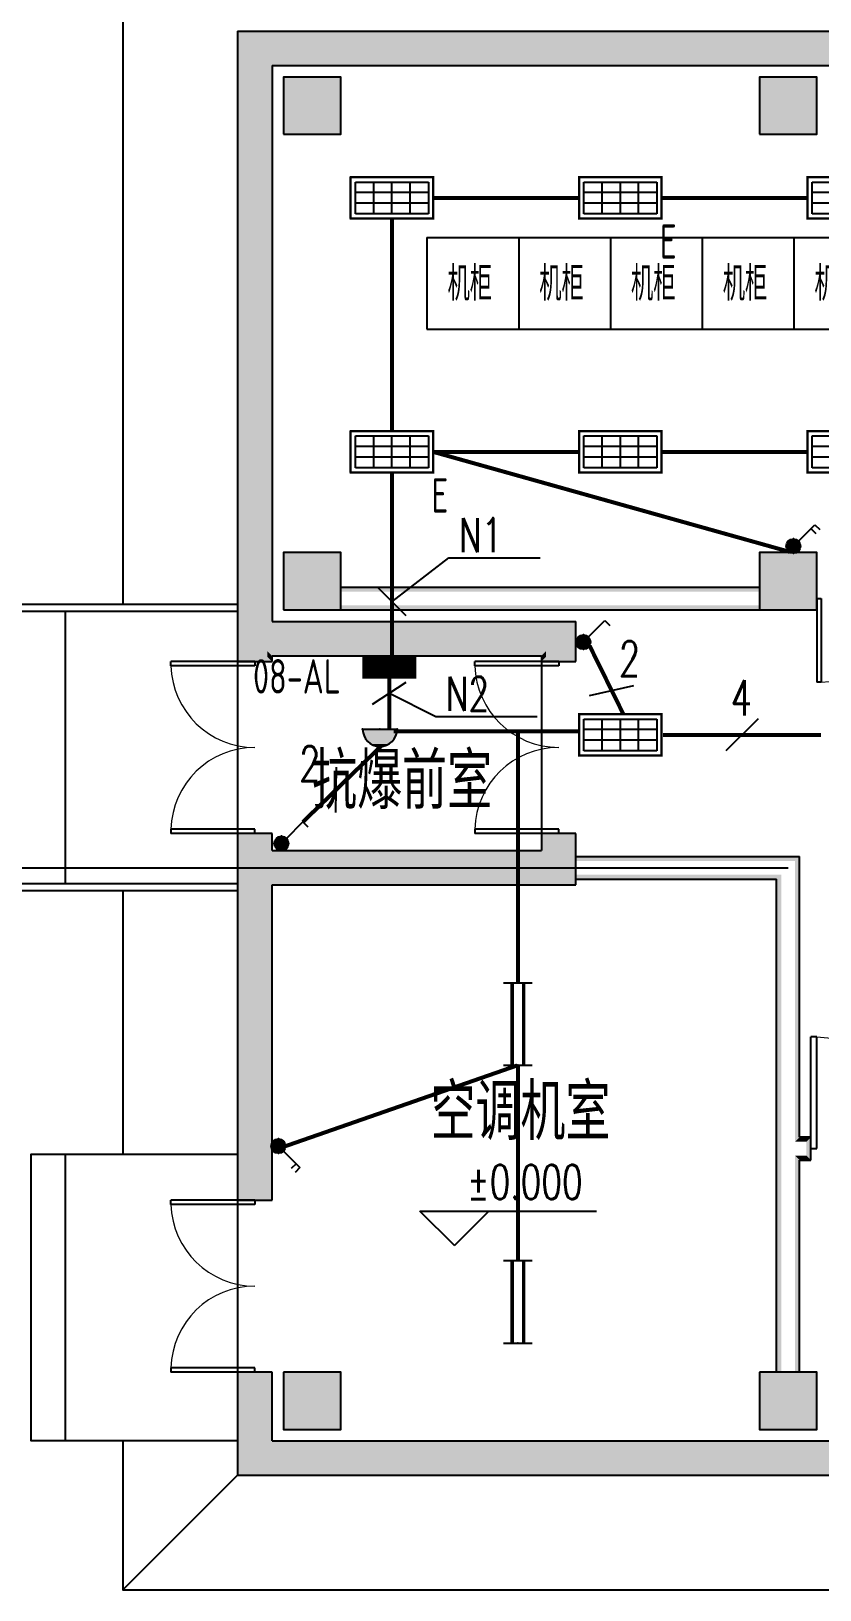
# Model space of a CAD drawing. Extents: x 5279878 to 5976284, y -275259 to -27697.
# Drawn here: x 5485201 to 5492078, y -219092 to -205492 of the extents above; entities that cross this region are included whole.
import ezdxf
from ezdxf.enums import TextEntityAlignment as Align

# ---------------------------------------------------------------- set-up
doc = ezdxf.new("R2010")
doc.units = 0
doc.header["$LTSCALE"] = 1000
doc.header["$MEASUREMENT"] = 0
doc.linetypes.add('DOTE', pattern=[2.42, 2, -0.2, 0.02, -0.2])
doc.layers.get('0').update_dxf_attribs({"linetype": 'CONTINUOUS'})
for name, color, linetype in [('DIM-照明', 3, 'CONTINUOUS'), ('EQUIP-照明', 3, 'CONTINUOUS'), ('EQUIP-箱柜', 3, 'CONTINUOUS'), ('PUB_HATCH', 8, 'CONTINUOUS'), ('PUB_TEXT', 7, 'CONTINUOUS'), ('TEL_TAB', 7, 'CONTINUOUS'), ('TEL_TEXT', 7, 'CONTINUOUS'), ('TEXT', 7, 'CONTINUOUS'), ('WALL', 2, 'CONTINUOUS'), ('WIRE-照明', 1, 'CONTINUOUS'), ('建筑底图', 251, 'CONTINUOUS')]:
    doc.layers.add(name, color=color, linetype=linetype)
doc.layers.add('INSTRUMENT', color=2, linetype='CONTINUOUS', lineweight=0)
doc.styles.add('_HZTXT', font='txt.shx', dxfattribs={"width": 0.8, "bigfont": 'HZTXT.shx'})
doc.styles.add('_TCH_DIM', font='SIMPLEX', dxfattribs={"bigfont": 'GBCBIG'})
doc.styles.add('_TEL_DIM', font='sceie.shx', dxfattribs={"width": 0.8, "height": 3.5, "bigfont": 'sceic.shx'})
doc.styles.add('scei', font='sceie.shx', dxfattribs={"width": 0.85, "bigfont": 'sceic.shx'})
doc.styles.get("Standard").update_dxf_attribs({"font": 'GBENOR', "bigfont": 'GBCBIG'})

# ---------------------------------------------------------------- blocks, each defined once
blk = doc.blocks.new('$equip$00002827')
for p, q in [((-1.2, 0.6), (1.2, 0.6)), ((-1.2, -0.6), (-1.2, 0.6)), ((-1.062, -0.462), (-1.062, 0.462)), ((-1.062, 0.462), (1.061, 0.462)), ((-0.531, -0.462), (-0.531, 0.462)), ((0, -0.462), (0, 0.462)), ((0.531, -0.462), (0.531, 0.462)), ((1.061, 0.462), (1.061, -0.462)), ((1.2, 0.6), (1.2, -0.6)), ((1.061, 0.154), (-1.062, 0.154)), ((1.061, -0.154), (-1.062, -0.154)), ((1.2, -0.6), (-1.2, -0.6)), ((1.061, -0.462), (-1.062, -0.462))]:
    blk.add_line(p, q)
at = {"const_width": 0.0667}
blk.add_lwpolyline([(-1.2, 0.6), (-1.2, -0.6), (1.2, -0.6), (1.2, 0.6), (-1.2, 0.6), (-1.2, -0.6)], dxfattribs=at)
for p in [(0, 0.6), (-1.2, 0), (1.2, 0), (0, -0.6)]:
    blk.add_point(p)
at = {"color": 7, "style": '_TEL_DIM', "flags": 1}
for tag in ['A', 'REMARK']:
    blk.add_attdef(tag, text='', height=0.00002, dxfattribs=at).set_placement((0, 0), align=Align.MIDDLE_CENTER)
blk = doc.blocks.new('$equip$00001160')
for p, q in [((-1.2, 0.417), (-1.2, -0.417)), ((-1.2, 0.167), (1.2, 0.167)), ((1.2, 0.417), (1.2, -0.417)), ((-1.2, -0.167), (1.2, -0.167))]:
    blk.add_line(p, q)
at = {"const_width": 0.1}
for points in [[(-1.2, 0.167), (1.2, 0.167)], [(-1.2, -0.167), (1.2, -0.167)]]:
    blk.add_lwpolyline(points, dxfattribs=at)
at = {"layer": 'EQUIP-照明'}
for p in [(-1.2, 0), (0, 0.167), (1.2, 0), (0, -0.167)]:
    blk.add_point(p, dxfattribs=at)
at = {"layer": 'EQUIP-照明', "flags": 9}
blk.add_attdef('A', (0, 0), '', height=0.00002, dxfattribs=at)
blk = doc.blocks.new('$equip$00001963')
for p, q in [((0.147, 0.356), (0.625, 0.833)), ((0.512, 0.72), (0.653, 0.579)), ((0.625, 0.833), (0.766, 0.692))]:
    blk.add_line(p, q)
blk.add_circle((0, 0.208), 0.208)
for p in [(-0.208, 0.208), (0, 0.417), (0, 0), (0.208, 0.208)]:
    blk.add_point(p)
for points in [[(-0.18, 0.313), (0.18, 0.313), (-0.208, 0.208), (0.208, 0.208)], [(-0.18, 0.104), (0.18, 0.104), (-0.208, 0.208), (0.208, 0.208)], [(-0.104, 0.389), (0.104, 0.389), (-0.18, 0.313), (0.18, 0.313)], [(-0.104, 0.028), (0.104, 0.028), (-0.18, 0.104), (0.18, 0.104)], [(0, 0.417), (0, 0.417), (-0.104, 0.389), (0.104, 0.389)], [(0, 0), (0, 0), (-0.104, 0.028), (0.104, 0.028)]]:
    blk.add_solid(points)
at = {"layer": 'TEL_TEXT', "style": '_TEL_DIM', "flags": 1}
blk.add_attdef('A', text='', height=0.00002, dxfattribs=at).set_placement((0, 0), align=Align.MIDDLE_CENTER)
blk = doc.blocks.new('$equip$00001168')
blk.add_line((-0.5, 0), (0.5, 0))
blk.add_arc((0, 0), 0.5, 180, 0)
for p in [(-0.5, 0), (0, 0), (0.5, 0), (0, -0.5)]:
    blk.add_point(p)
for points in [[(0.433, -0.25), (-0.433, -0.25), (0.5, 0), (-0.5, 0)], [(0.25, -0.433), (-0.25, -0.433), (0.433, -0.25), (-0.433, -0.25)], [(0, -0.5), (0, -0.5), (0.25, -0.433), (-0.25, -0.433)]]:
    blk.add_solid(points)
at = {"flags": 9}
blk.add_attdef('A', (0, 0), '', height=0.00002, dxfattribs=at)
blk = doc.blocks.new('$equip$00001962')
for p, q in [((0.147, 0.356), (0.625, 0.833)), ((0.625, 0.833), (0.766, 0.692))]:
    blk.add_line(p, q)
blk.add_circle((0, 0.208), 0.208)
for p in [(-0.208, 0.208), (0, 0.417), (0, 0), (0.208, 0.208)]:
    blk.add_point(p)
for points in [[(-0.18, 0.313), (0.18, 0.313), (-0.208, 0.208), (0.208, 0.208)], [(-0.18, 0.104), (0.18, 0.104), (-0.208, 0.208), (0.208, 0.208)], [(-0.104, 0.389), (0.104, 0.389), (-0.18, 0.313), (0.18, 0.313)], [(-0.104, 0.028), (0.104, 0.028), (-0.18, 0.104), (0.18, 0.104)], [(0, 0.417), (0, 0.417), (-0.104, 0.389), (0.104, 0.389)], [(0, 0), (0, 0), (-0.104, 0.028), (0.104, 0.028)]]:
    blk.add_solid(points)
at = {"layer": 'TEL_TEXT', "style": '_TEL_DIM', "flags": 1}
blk.add_attdef('A', text='', height=0.00002, dxfattribs=at).set_placement((0, 0), align=Align.MIDDLE_CENTER)
blk = doc.blocks.new('*X15')
at = {"color": 0}
for p, q in [((-250, 33), (-83, 200)), ((-250, 68), (-118, 200)), ((-250, 104), (-154, 200)), ((-250, 139), (-189, 200)), ((-250, 174), (-224, 200)), ((-247, 0), (-47, 200)), ((-212, 0), (-12, 200)), ((-177, 0), (23, 200)), ((-141, 0), (59, 200)), ((-106, 0), (94, 200)), ((-71, 0), (129, 200)), ((-35, 0), (165, 200)), ((0, 0), (200, 200)), ((35, 0), (235, 200)), ((71, 0), (250, 179)), ((106, 0), (250, 144)), ((141, 0), (250, 109)), ((177, 0), (250, 73)), ((212, 0), (250, 38)), ((247, 0), (250, 3))]:
    blk.add_line(p, q, dxfattribs=at)
blk = doc.blocks.new('$equip$00002943')
for p, q in [((-0.75, 0.6), (-0.75, 0)), ((0.75, 0.6), (-0.75, 0.6)), ((0.75, 0), (0.75, 0.6)), ((-0.75, 0), (0.75, 0))]:
    blk.add_line(p, q)
for points, const_width in [([(-0.75, 0.3), (0.75, 0.3)], 0.6), ([(-0.75, 0.6), (-0.75, 0), (0.75, 0), (0.75, 0.6), (-0.75, 0.6), (-0.75, 0)], 0.0667)]:
    blk.add_lwpolyline(points, dxfattribs=dict(const_width=const_width))
for p in [(0, 0.6), (-0.75, 0.3), (0, 0), (0.75, 0.3)]:
    blk.add_point(p)
at = {"xscale": 0.00300000000061118, "yscale": 0.00300000000061118, "zscale": 0.00300000000061118}
blk.add_blockref('*X15', (0, 0), dxfattribs=at)
at = {"color": 7, "style": '_TEL_DIM', "flags": 1}
for tag in ['A', 'REMARK']:
    blk.add_attdef(tag, text='', height=0.00002, dxfattribs=at).set_placement((0, 0), align=Align.MIDDLE_CENTER)
blk = doc.blocks.new('$TELECSYS$00000095')
blk.add_line((0.4, 0.4), (-0.4, -0.4))
at = {"width": 0.8}
blk.add_attdef('N', text='', height=1, dxfattribs=at).set_placement((-0.017, 1.056), align=Align.MIDDLE)
blk = doc.blocks.new('$TelecSys$00000152')
blk.add_blockref('$TELECSYS$00000095', (0, 0))
at = {"style": '_TEL_DIM', "width": 0.7}
blk.add_attdef('N', text='', height=0.875, dxfattribs=at).set_placement((-0.015, 0.924), align=Align.MIDDLE)
blk = doc.blocks.new('$DorLib2D$00000002')
for p, q in [((-0.5, 0), (-0.5, 0.4875)), ((-0.475, 0.4875), (-0.5, 0.4875)), ((-0.475, 0), (-0.475, 0.4875)), ((0.475, 0), (0.475, 0.4875)), ((0.475, 0.4875), (0.5, 0.4875)), ((0.5, 0), (0.5, 0.4875)), ((-0.5, 0), (-0.475, 0)), ((0.5, 0), (0.475, 0))]:
    blk.add_line(p, q)
at = {"lineweight": 13}
for centre, start, end in [((-0.4875, 0), 0, 88.53072), ((0.4875, 0), 91.46928, 180)]:
    blk.add_arc(centre, 0.4875, start, end, dxfattribs=at)
blk = doc.blocks.new('$DorLib2D$00000001')
for p, q in [((0.45, 0.975), (0.5, 0.975)), ((0.45, 0), (0.45, 0.975)), ((0.5, 0), (0.5, 0.975)), ((0.5, 0), (0.45, 0))]:
    blk.add_line(p, q)
at = {"lineweight": 13}
blk.add_arc((0.475, 0), 0.975, 91.4693, 180, dxfattribs=at)
blk = doc.blocks.new('_FZH')
blk.add_lwpolyline([(-0.5, -0.5), (0.5, -0.5), (0.5, 0.5), (-0.5, 0.5)], close=True)
at = {"layer": 'PUB_HATCH'}
blk.add_solid([(-0.5, -0.5), (0.5, -0.5), (-0.5, 0.5), (0.5, 0.5)], dxfattribs=at)
blk = doc.blocks.new('机柜')
at = {"color": 251}
for p, q in [((5488652, -207292), (5488652, -208092)), ((5488652, -207292), (5488652, -208092)), ((5488652, -207292), (5497452, -207292)), ((5489452, -207292), (5489452, -208092)), ((5489452, -207292), (5489452, -208092)), ((5490252, -207292), (5490252, -208092)), ((5490252, -207292), (5490252, -208092)), ((5491052, -207292), (5491052, -208092)), ((5491052, -207292), (5491052, -208092)), ((5491852, -207292), (5491852, -208092)), ((5491852, -207292), (5491852, -208092)), ((5492652, -207292), (5492652, -208092)), ((5492652, -207292), (5492652, -208092)), ((5493452, -207292), (5493452, -208092)), ((5493452, -207292), (5493452, -208092)), ((5494252, -207292), (5494252, -208092)), ((5494252, -207292), (5494252, -208092)), ((5495052, -207292), (5495052, -208092)), ((5495052, -207292), (5495052, -208092)), ((5495852, -207292), (5495852, -208092)), ((5495852, -207292), (5495852, -208092)), ((5496652, -207292), (5496652, -208092)), ((5496652, -207292), (5496652, -208092)), ((5497452, -207292), (5497452, -208092)), ((5497452, -207292), (5497452, -208092)), ((5488652, -208092), (5497452, -208092)), ((5493952, -212245), (5493252, -212245)), ((5493952, -212245), (5493252, -212245)), ((5493252, -212245), (5493252, -212945)), ((5494652, -212245), (5493952, -212245)), ((5493952, -212945), (5493952, -212245)), ((5494652, -212245), (5493952, -212245)), ((5493952, -212245), (5493952, -212945)), ((5495352, -212245), (5494652, -212245)), ((5494652, -212945), (5494652, -212245)), ((5495352, -212245), (5494652, -212245)), ((5494652, -212245), (5494652, -212945)), ((5496052, -212245), (5495352, -212245)), ((5495352, -212945), (5495352, -212245)), ((5496052, -212245), (5495352, -212245)), ((5495352, -212245), (5495352, -212945)), ((5496752, -212245), (5496052, -212245)), ((5496052, -212945), (5496052, -212245)), ((5496752, -212245), (5496052, -212245)), ((5496052, -212245), (5496052, -212945)), ((5497452, -212245), (5496752, -212245)), ((5497452, -212245), (5496752, -212245)), ((5496752, -212245), (5496752, -212945)), ((5496752, -212245), (5496752, -212945)), ((5497452, -212945), (5497452, -212245)), ((5493952, -212945), (5493252, -212945)), ((5493952, -212945), (5493252, -212945)), ((5494652, -212945), (5493952, -212945)), ((5494652, -212945), (5493952, -212945)), ((5495352, -212945), (5494652, -212945)), ((5495352, -212945), (5494652, -212945)), ((5496052, -212945), (5495352, -212945)), ((5496052, -212945), (5495352, -212945)), ((5496752, -212945), (5496052, -212945)), ((5496752, -212945), (5496052, -212945)), ((5497452, -212945), (5496752, -212945)), ((5497452, -212945), (5496752, -212945))]:
    blk.add_line(p, q, dxfattribs=at)
at = {"color": 251, "linetype": 'DOTE', "ltscale": 0.1}
for p, q in [((5493252, -212945), (5493252, -212245)), ((5493252, -212245), (5493252, -212945))]:
    blk.add_line(p, q, dxfattribs=at)
at = {"layer": 'INSTRUMENT', "color": 251}
for p, q in [((5493507, -212629), (5493532, -212469)), ((5493532, -212469), (5493602, -212469)), ((5493672, -212469), (5493602, -212469)), ((5493696, -212629), (5493672, -212469)), ((5494207, -212629), (5494232, -212469)), ((5494232, -212469), (5494302, -212469)), ((5494372, -212469), (5494302, -212469)), ((5494396, -212629), (5494372, -212469)), ((5494907, -212629), (5494932, -212469)), ((5494932, -212469), (5495002, -212469)), ((5495072, -212469), (5495002, -212469)), ((5495096, -212629), (5495072, -212469)), ((5495607, -212629), (5495632, -212469)), ((5495632, -212469), (5495702, -212469)), ((5495772, -212469), (5495702, -212469)), ((5495796, -212629), (5495772, -212469)), ((5496307, -212629), (5496332, -212469)), ((5496332, -212469), (5496402, -212469)), ((5496472, -212469), (5496402, -212469)), ((5496496, -212629), (5496472, -212469)), ((5493444, -212699), (5493478, -212629)), ((5493444, -212699), (5493757, -212699)), ((5493478, -212629), (5493602, -212629)), ((5493726, -212629), (5493602, -212629)), ((5493760, -212699), (5493726, -212629)), ((5494144, -212699), (5494178, -212629)), ((5494144, -212699), (5494457, -212699)), ((5494178, -212629), (5494302, -212629)), ((5494426, -212629), (5494302, -212629)), ((5494460, -212699), (5494426, -212629)), ((5494844, -212699), (5494878, -212629)), ((5494844, -212699), (5495157, -212699)), ((5494878, -212629), (5495002, -212629)), ((5495126, -212629), (5495002, -212629)), ((5495160, -212699), (5495126, -212629)), ((5495544, -212699), (5495578, -212629)), ((5495544, -212699), (5495857, -212699)), ((5495578, -212629), (5495702, -212629)), ((5495826, -212629), (5495702, -212629)), ((5495860, -212699), (5495826, -212629)), ((5496244, -212699), (5496278, -212629)), ((5496244, -212699), (5496557, -212699)), ((5496278, -212629), (5496402, -212629)), ((5496526, -212629), (5496402, -212629)), ((5496560, -212699), (5496526, -212629)), ((5493341, -212809), (5493341, -212821)), ((5493423, -212787), (5493395, -212870)), ((5493781, -212787), (5493423, -212787)), ((5493426, -212829), (5493706, -212829)), ((5493432, -212811), (5493706, -212811)), ((5493715, -212811), (5493775, -212811)), ((5493715, -212829), (5493783, -212829)), ((5493814, -212870), (5493781, -212787)), ((5494041, -212809), (5494041, -212821)), ((5494123, -212787), (5494095, -212870)), ((5494481, -212787), (5494123, -212787)), ((5494126, -212829), (5494406, -212829)), ((5494132, -212811), (5494406, -212811)), ((5494415, -212811), (5494475, -212811)), ((5494415, -212829), (5494483, -212829)), ((5494514, -212870), (5494481, -212787)), ((5494741, -212809), (5494741, -212821)), ((5494823, -212787), (5494795, -212870)), ((5495181, -212787), (5494823, -212787)), ((5494826, -212829), (5495106, -212829)), ((5494832, -212811), (5495106, -212811)), ((5495115, -212811), (5495175, -212811)), ((5495115, -212829), (5495183, -212829)), ((5495214, -212870), (5495181, -212787)), ((5495441, -212809), (5495441, -212821)), ((5495523, -212787), (5495495, -212870)), ((5495881, -212787), (5495523, -212787)), ((5495526, -212829), (5495806, -212829)), ((5495532, -212811), (5495806, -212811)), ((5495815, -212811), (5495875, -212811)), ((5495815, -212829), (5495883, -212829)), ((5495914, -212870), (5495881, -212787)), ((5496141, -212809), (5496141, -212821)), ((5496223, -212787), (5496195, -212870)), ((5496581, -212787), (5496223, -212787)), ((5496226, -212829), (5496506, -212829)), ((5496232, -212811), (5496506, -212811)), ((5496515, -212811), (5496575, -212811)), ((5496515, -212829), (5496583, -212829)), ((5496614, -212870), (5496581, -212787)), ((5493395, -212870), (5493814, -212870)), ((5493418, -212855), (5493706, -212855)), ((5493422, -212842), (5493706, -212842)), ((5493715, -212842), (5493788, -212842)), ((5493715, -212855), (5493793, -212855)), ((5494095, -212870), (5494514, -212870)), ((5494118, -212855), (5494406, -212855)), ((5494122, -212842), (5494406, -212842)), ((5494415, -212842), (5494488, -212842)), ((5494415, -212855), (5494493, -212855)), ((5494795, -212870), (5495214, -212870)), ((5494818, -212855), (5495106, -212855)), ((5494822, -212842), (5495106, -212842)), ((5495115, -212842), (5495188, -212842)), ((5495115, -212855), (5495193, -212855)), ((5495495, -212870), (5495914, -212870)), ((5495518, -212855), (5495806, -212855)), ((5495522, -212842), (5495806, -212842)), ((5495815, -212842), (5495888, -212842)), ((5495815, -212855), (5495893, -212855)), ((5496195, -212870), (5496614, -212870)), ((5496218, -212855), (5496506, -212855)), ((5496222, -212842), (5496506, -212842)), ((5496515, -212842), (5496588, -212842)), ((5496515, -212855), (5496593, -212855)), ((5493394, -213161), (5493424, -213491)), ((5493394, -213161), (5493454, -213161)), ((5493454, -213161), (5493464, -213381)), ((5493754, -213161), (5493744, -213381)), ((5493814, -213169), (5493754, -213169)), ((5493814, -213169), (5493784, -213499)), ((5494094, -213161), (5494124, -213491)), ((5494094, -213161), (5494154, -213161)), ((5494154, -213161), (5494164, -213381)), ((5494454, -213161), (5494444, -213381)), ((5494514, -213169), (5494454, -213169)), ((5494514, -213169), (5494484, -213499)), ((5494794, -213161), (5494824, -213491)), ((5494794, -213161), (5494854, -213161)), ((5494854, -213161), (5494864, -213381)), ((5495154, -213161), (5495144, -213381)), ((5495214, -213169), (5495154, -213169)), ((5495214, -213169), (5495184, -213499)), ((5495494, -213161), (5495524, -213491)), ((5495494, -213161), (5495554, -213161)), ((5495554, -213161), (5495564, -213381)), ((5495854, -213161), (5495844, -213381)), ((5495914, -213169), (5495854, -213169)), ((5495914, -213169), (5495884, -213499)), ((5496194, -213161), (5496224, -213491)), ((5496194, -213161), (5496254, -213161)), ((5496254, -213161), (5496264, -213381)), ((5496554, -213161), (5496544, -213381)), ((5496614, -213169), (5496554, -213169)), ((5496614, -213169), (5496584, -213499)), ((5493414, -213381), (5493794, -213381)), ((5494114, -213381), (5494494, -213381)), ((5494814, -213381), (5495194, -213381)), ((5495514, -213381), (5495894, -213381)), ((5496214, -213381), (5496594, -213381)), ((5493424, -213499), (5493784, -213499)), ((5494124, -213499), (5494484, -213499)), ((5494824, -213499), (5495184, -213499)), ((5495524, -213499), (5495884, -213499)), ((5496224, -213499), (5496584, -213499))]:
    blk.add_line(p, q, dxfattribs=at)
for points in [[(5493424, -213161), (5493424, -213081), (5493784, -213081), (5493784, -213161)], [(5494124, -213161), (5494124, -213081), (5494484, -213081), (5494484, -213161)], [(5494824, -213161), (5494824, -213081), (5495184, -213081), (5495184, -213161)], [(5495524, -213161), (5495524, -213081), (5495884, -213081), (5495884, -213161)], [(5496224, -213161), (5496224, -213081), (5496584, -213081), (5496584, -213161)]]:
    blk.add_lwpolyline(points, dxfattribs=at)
for centre, radius, start, end in [((5493326, -212796), 28.4, 240.0449, 300.5234), ((5493336, -212799), 8.87, 89.7024, 199.7993), ((5493351, -212762), 32.9, 240.5154, 333.5595), ((5493427, -212868), 103, 51.6321, 116.96), ((5494026, -212796), 28.4, 240.0449, 300.5234), ((5494036, -212799), 8.87, 89.7024, 199.7993), ((5494051, -212762), 32.9, 240.5154, 333.5595), ((5494127, -212868), 103, 51.6321, 116.96), ((5494726, -212796), 28.4, 240.0449, 300.5234), ((5494736, -212799), 8.87, 89.7024, 199.7993), ((5494751, -212762), 32.9, 240.5154, 333.5595), ((5494827, -212868), 103, 51.6321, 116.96), ((5495426, -212796), 28.4, 240.0449, 300.5234), ((5495436, -212799), 8.87, 89.7024, 199.7993), ((5495451, -212762), 32.9, 240.5154, 333.5595), ((5495527, -212868), 103, 51.6321, 116.96), ((5496126, -212796), 28.4, 240.0449, 300.5234), ((5496136, -212799), 8.87, 89.7024, 199.7993), ((5496151, -212762), 32.9, 240.5154, 333.5595), ((5496227, -212868), 103, 51.6321, 116.96)]:
    blk.add_arc(centre, radius, start, end, dxfattribs=at)
at = {"layer": 'INSTRUMENT', "color": 251, "extrusion": (0, 0, -1)}
for centre in [(5493326, -212808), (5494026, -212808), (5494726, -212808), (5495426, -212808), (5496126, -212808)]:
    blk.add_ellipse(centre, major_axis=(14.3, 0), ratio=0.341063, dxfattribs=at)
at = {"layer": 'WALL', "color": 251}
blk.add_line((5497162, -212484), (5497162, -212684), dxfattribs=at)
at = {"layer": 'PUB_TEXT', "color": 251, "style": '_TCH_DIM', "width": 0.705882}
for s, height, p in [('SIS操作员站', 150, (5493306, -212436)), ('GDS操作员站', 150, (5494006, -212436)), ('DCS操作员站', 150, (5494706, -212436)), ('DCS操作员站', 150, (5495406, -212436)), ('DCS操作员站', 150, (5496106, -212436)), ('打印机', 297.5, (5496860, -212705))]:
    blk.add_text(s, height=height, dxfattribs=at).set_placement(p)
at = {"layer": 'TEXT', "color": 251, "style": '_TCH_DIM', "width": 0.9}
for p in [(5488831, -207845), (5488831, -207845), (5489631, -207845), (5489631, -207845), (5490431, -207845), (5490431, -207845), (5491231, -207845), (5491231, -207845), (5492031, -207845), (5492031, -207845), (5492831, -207845), (5492831, -207845), (5493631, -207845), (5493631, -207845), (5494431, -207845), (5494431, -207845), (5495231, -207845), (5495231, -207845), (5496031, -207845), (5496031, -207845), (5496831, -207845), (5496831, -207845)]:
    blk.add_text('机柜', height=300, dxfattribs=at).set_placement(p)

msp = doc.modelspace()

# ---------------------------------------------------------------- hatches: boundary and pattern name
at = {"layer": '建筑底图'}
for points in [[(5487300.7, -205791.9), (5487000.7, -205491.9), (5487000.7, -210741.9), (5487040.7, -210741.9), (5487200.7, -210775.2), (5487260.7, -210681.9), (5487300.7, -210641.9)], [(5487000.7, -205491.9), (5487000.7, -210741.9), (5487040.7, -210741.9), (5487040.7, -205531.9)], [(5487000.7, -205491.9), (5487300.7, -205791.9), (5499300.7, -205791.9), (5499600.7, -205491.9)], [(5487000.7, -205491.9), (5499600.7, -205491.9), (5499560.7, -205531.9), (5487040.7, -205531.9)], [(5487300.7, -205791.9), (5487300.7, -210641.9), (5487260.7, -210681.9), (5487260.7, -205751.9)], [(5487300.7, -205791.9), (5499300.7, -205791.9), (5499340.7, -205751.9), (5487260.7, -205751.9)], [(5487900.7, -205891.9), (5487400.7, -205891.9), (5487440.7, -205931.9), (5487860.7, -205931.9)], [(5487400.7, -205891.9), (5487400.7, -206391.9), (5487440.7, -206351.9), (5487440.7, -205931.9)], [(5487900.7, -206391.9), (5487900.7, -205891.9), (5487860.7, -205931.9), (5487860.7, -206351.9)], [(5492050.7, -205891.9), (5491550.7, -205891.9), (5491590.7, -205931.9), (5492010.7, -205931.9)], [(5491550.7, -205891.9), (5491550.7, -206391.9), (5491590.7, -206351.9), (5491590.7, -205931.9)], [(5492050.7, -206391.9), (5492050.7, -205891.9), (5492010.7, -205931.9), (5492010.7, -206351.9)], [(5487400.7, -206391.9), (5487900.7, -206391.9), (5487860.7, -206351.9), (5487440.7, -206351.9)], [(5491550.7, -206391.9), (5492050.7, -206391.9), (5492010.7, -206351.9), (5491590.7, -206351.9)], [(5487900.7, -210041.9), (5487400.7, -210041.9), (5487440.7, -210081.9), (5487860.7, -210081.9)], [(5487400.7, -210041.9), (5487400.7, -210541.9), (5487440.7, -210501.9), (5487440.7, -210081.9)], [(5487900.7, -210541.9), (5487900.7, -210041.9), (5487860.7, -210081.9), (5487860.7, -210501.9)], [(5492050.7, -210041.9), (5491550.7, -210041.9), (5491590.7, -210081.9), (5492010.7, -210081.9)], [(5491550.7, -210041.9), (5491550.7, -210541.9), (5491590.7, -210501.9), (5491590.7, -210081.9)], [(5492050.7, -210541.9), (5492050.7, -210041.9), (5492010.7, -210081.9), (5492010.7, -210501.9)], [(5491550.7, -210381.9), (5491550.7, -210341.9), (5487900.7, -210341.9), (5487900.7, -210381.9)], [(5487400.7, -210541.9), (5487900.7, -210541.9), (5487860.7, -210501.9), (5487440.7, -210501.9)], [(5491550.7, -210541.9), (5491550.7, -210501.9), (5487900.7, -210501.9), (5487900.7, -210541.9)], [(5491550.7, -210541.9), (5492050.7, -210541.9), (5492010.7, -210501.9), (5491590.7, -210501.9)], [(5487200.7, -210775.2), (5487260.7, -210901.9), (5487300.7, -210941.9), (5489650.7, -210941.9), (5489950.7, -210641.9), (5487300.7, -210641.9), (5487260.7, -210681.9)], [(5487300.7, -210641.9), (5489950.7, -210641.9), (5489910.7, -210681.9), (5487260.7, -210681.9)], [(5489950.7, -210641.9), (5489650.7, -210941.9), (5489650.7, -210991.3), (5489950.7, -210991.3)], [(5489950.7, -210991.3), (5489950.7, -210641.9), (5489910.7, -210681.9), (5489910.7, -210951.3)], [(5487040.7, -210741.9), (5487000.7, -210741.9), (5487000.7, -210991.9), (5487300.7, -210991.9), (5487300.7, -210941.9), (5487260.7, -210901.9), (5487200.7, -210775.2)], [(5487000.7, -210741.9), (5487000.7, -210991.9), (5487040.7, -210951.9), (5487040.7, -210741.9)], [(5487300.7, -210991.9), (5487300.7, -210941.9), (5487260.7, -210901.9), (5487260.7, -210951.9)], [(5487300.7, -210941.9), (5489650.7, -210941.9), (5489690.7, -210901.9), (5487260.7, -210901.9)], [(5489650.7, -210941.9), (5489650.7, -210991.3), (5489690.7, -210951.3), (5489690.7, -210901.9)], [(5487000.7, -210991.9), (5487300.7, -210991.9), (5487260.7, -210951.9), (5487040.7, -210951.9)], [(5489650.7, -210991.3), (5489950.7, -210991.3), (5489910.7, -210951.3), (5489690.7, -210951.3)], [(5487260.7, -212681.9), (5487300.7, -212641.9), (5487300.7, -212491.9), (5487000.7, -212491.9), (5487000.7, -212791.9), (5487200.7, -212791.9)], [(5487300.7, -212491.9), (5487000.7, -212491.9), (5487040.7, -212531.9), (5487260.7, -212531.9)], [(5487000.7, -212491.9), (5487000.7, -212791.9), (5487040.7, -212791.9), (5487040.7, -212531.9)], [(5487300.7, -212641.9), (5487300.7, -212491.9), (5487260.7, -212531.9), (5487260.7, -212681.9)], [(5489650.7, -212641.9), (5489950.7, -212941.9), (5489950.7, -212491.3), (5489650.7, -212491.3)], [(5489950.7, -212491.3), (5489650.7, -212491.3), (5489690.7, -212531.3), (5489910.7, -212531.3)], [(5489650.7, -212491.3), (5489650.7, -212641.9), (5489690.7, -212681.9), (5489690.7, -212531.3)], [(5489950.7, -212941.9), (5489950.7, -212491.3), (5489910.7, -212531.3), (5489910.7, -212901.9)], [(5487200.7, -212791.9), (5487260.7, -212901.9), (5487300.7, -212941.9), (5489950.7, -212941.9), (5489650.7, -212641.9), (5487300.7, -212641.9), (5487260.7, -212681.9)], [(5487300.7, -212641.9), (5489650.7, -212641.9), (5489690.7, -212681.9), (5487260.7, -212681.9)], [(5489950.7, -212691.9), (5491900.7, -212691.9), (5491860.7, -212731.9), (5489950.7, -212731.9)], [(5491900.7, -215142.2), (5491900.7, -212691.9), (5491860.7, -212731.9), (5491860.7, -215182.2)], [(5487200.7, -212791.9), (5487000.7, -212791.9), (5487000.7, -215691.9), (5487300.7, -215691.9), (5487300.7, -212941.9), (5487260.7, -212901.9)], [(5487000.7, -212791.9), (5487000.7, -215691.9), (5487040.7, -215651.9), (5487040.7, -212791.9)], [(5487300.7, -215691.9), (5487300.7, -212941.9), (5487260.7, -212901.9), (5487260.7, -215651.9)], [(5487300.7, -212941.9), (5489950.7, -212941.9), (5489910.7, -212901.9), (5487260.7, -212901.9)], [(5489950.7, -212891.9), (5491700.7, -212891.9), (5491740.7, -212851.9), (5489950.7, -212851.9)], [(5491700.7, -215242.2), (5491700.7, -212891.9), (5491740.7, -212851.9), (5491740.7, -215242.2)], [(5492000.7, -215142.2), (5491900.7, -215142.2), (5491860.7, -215182.2), (5491960.7, -215182.2)], [(5492000.7, -215342.2), (5492000.7, -215142.2), (5491960.7, -215182.2), (5491960.7, -215302.2)], [(5491700.7, -217191.9), (5491740.7, -217191.9), (5491740.7, -215242.2), (5491700.7, -215242.2)], [(5491860.7, -217191.9), (5491900.7, -217191.9), (5491900.7, -215342.2), (5491860.7, -215302.2)], [(5491900.7, -215342.2), (5492000.7, -215342.2), (5491960.7, -215302.2), (5491860.7, -215302.2)], [(5487000.7, -215691.9), (5487300.7, -215691.9), (5487260.7, -215651.9), (5487040.7, -215651.9)], [(5487000.7, -218091.9), (5487300.7, -217791.9), (5487300.7, -217191.9), (5487000.7, -217191.9)], [(5487300.7, -217191.9), (5487000.7, -217191.9), (5487040.7, -217231.9), (5487260.7, -217231.9)], [(5487000.7, -217191.9), (5487000.7, -218091.9), (5487040.7, -218051.9), (5487040.7, -217231.9)], [(5487300.7, -217791.9), (5487300.7, -217191.9), (5487260.7, -217231.9), (5487260.7, -217831.9)], [(5487400.7, -217191.9), (5487400.7, -217691.9), (5487440.7, -217651.9), (5487440.7, -217231.9)], [(5487900.7, -217191.9), (5487400.7, -217191.9), (5487440.7, -217231.9), (5487860.7, -217231.9)], [(5487900.7, -217691.9), (5487900.7, -217191.9), (5487860.7, -217231.9), (5487860.7, -217651.9)], [(5491550.7, -217191.9), (5491550.7, -217691.9), (5491590.7, -217651.9), (5491590.7, -217231.9)], [(5492050.7, -217191.9), (5491550.7, -217191.9), (5491590.7, -217231.9), (5492010.7, -217231.9)], [(5492050.7, -217691.9), (5492050.7, -217191.9), (5492010.7, -217231.9), (5492010.7, -217651.9)], [(5487400.7, -217691.9), (5487900.7, -217691.9), (5487860.7, -217651.9), (5487440.7, -217651.9)], [(5491550.7, -217691.9), (5492050.7, -217691.9), (5492010.7, -217651.9), (5491590.7, -217651.9)], [(5487300.7, -217791.9), (5487000.7, -218091.9), (5496800.7, -218091.9), (5496800.7, -217891.9), (5496690.7, -217831.9), (5496650.7, -217791.9)], [(5487300.7, -217791.9), (5496650.7, -217791.9), (5496690.7, -217831.9), (5487260.7, -217831.9)], [(5487000.7, -218091.9), (5496800.7, -218091.9), (5496800.7, -218051.9), (5487040.7, -218051.9)]]:
    msp.add_hatch(color=256, dxfattribs=at).paths.add_polyline_path(points)

# ---------------------------------------------------------------- linework, layer by layer
at = {"layer": 'DIM-照明', "color": 0}
for p, q in [((5488470.1, -210594.5), (5488222.6, -210347)), ((5488178, -211363.7), (5488471.2, -211172.5))]:
    msp.add_line(p, q, dxfattribs=at)
for points in [[(5488346.4, -210470.7), (5488843.9, -210087.6)], [(5488843.9, -210087.6), (5489638.9, -210087.6)], [(5488324.6, -211268.1), (5488728.3, -211472.8)], [(5488728.3, -211472.8), (5489613.3, -211472.8)]]:
    msp.add_lwpolyline(points, dxfattribs=at)
at = {"layer": 'WIRE-照明', "const_width": 35}
for points in [[(5488706.4, -206946.7), (5489978.1, -206946.7)], [(5490698.1, -206946.7), (5491969.7, -206946.7)], [(5488346.4, -207126.7), (5488346.4, -208982.7)], [(5488706.4, -209162.7), (5489978.1, -209162.7)], [(5491815.9, -210035.4), (5488706.4, -209162.7)], [(5490698.1, -209162.7), (5491969.7, -209162.7)], [(5488346.4, -210957.5), (5488346.4, -209342.7)], [(5490363.2, -211448.6), (5490069.6, -210853.6)], [(5488324.6, -211582.9), (5488324.6, -211130.8)], [(5489978.1, -211601.9), (5488361.3, -211601.9)], [(5489444.7, -213794.4), (5489444.7, -211601.9)], [(5490709.6, -211632.2), (5492088, -211632.2)], [(5487570, -212391.9), (5488251.9, -211730)], [(5489439.4, -214516.2), (5487418.9, -215220.4)], [(5489444.7, -214514.4), (5489444.7, -216219.4)]]:
    msp.add_lwpolyline(points, dxfattribs=at)
at = {"layer": '建筑底图'}
for p, q in [((5487000.7, -205491.9), (5487000.7, -210741.9)), ((5487000.7, -205491.9), (5499600.7, -205491.9)), ((5487300.7, -205791.9), (5487300.7, -210641.9)), ((5487300.7, -205791.9), (5499300.7, -205791.9)), ((5487900.7, -210341.9), (5491550.7, -210341.9)), ((5485500.7, -212931.8), (5485500.7, -210551.8)), ((5487300.7, -210641.9), (5489950.7, -210641.9)), ((5487900.7, -210541.9), (5491550.7, -210541.9)), ((5489950.7, -210991.3), (5489950.7, -210641.9)), ((5487000.7, -210741.9), (5487000.7, -210991.9)), ((5487000.7, -210991.9), (5487300.7, -210991.9)), ((5487000.7, -210991.9), (5487000.7, -212491.9)), ((5487300.7, -210991.9), (5487300.7, -210941.9)), ((5487300.7, -210941.9), (5489650.7, -210941.9)), ((5489650.7, -210941.9), (5489650.7, -210991.3)), ((5489650.7, -210991.3), (5489950.7, -210991.3)), ((5489650.7, -210991.3), (5489650.7, -212491.3)), ((5487300.7, -212491.9), (5487000.7, -212491.9)), ((5487000.7, -212491.9), (5487000.7, -212791.9)), ((5487300.7, -212641.9), (5487300.7, -212491.9)), ((5489950.7, -212491.3), (5489650.7, -212491.3)), ((5489650.7, -212491.3), (5489650.7, -212641.9)), ((5489950.7, -212941.9), (5489950.7, -212491.3)), ((5487300.7, -212641.9), (5489650.7, -212641.9)), ((5489950.7, -212691.9), (5491900.7, -212691.9)), ((5491900.7, -215142.2), (5491900.7, -212691.9)), ((5483500.7, -212791.9), (5491800.7, -212791.9)), ((5487000.7, -212791.9), (5487000.7, -215691.9)), ((5487300.7, -215691.9), (5487300.7, -212941.9)), ((5487300.7, -212941.9), (5489950.7, -212941.9)), ((5489950.7, -212891.9), (5491700.7, -212891.9)), ((5491700.7, -215242.2), (5491700.7, -212891.9)), ((5492000.7, -215142.2), (5491900.7, -215142.2)), ((5492000.7, -215342.2), (5492000.7, -215142.2)), ((5491700.7, -217191.9), (5491700.7, -215242.2)), ((5485500.7, -217791.9), (5485500.7, -215291.9)), ((5491900.7, -217191.9), (5491900.7, -215342.2)), ((5491900.7, -215342.2), (5492000.7, -215342.2)), ((5487000.7, -215691.9), (5487000.7, -217191.9)), ((5487000.7, -215691.9), (5487300.7, -215691.9)), ((5488890.7, -216087.5), (5488590.7, -215787.5)), ((5488590.7, -215787.5), (5490130.9, -215787.5)), ((5488890.7, -216087.5), (5489190.7, -215787.5)), ((5487300.7, -217191.9), (5487000.7, -217191.9)), ((5487000.7, -217191.9), (5487000.7, -218091.9)), ((5487300.7, -217791.9), (5487300.7, -217191.9)), ((5487300.7, -217791.9), (5496650.7, -217791.9)), ((5486000.7, -219091.9), (5487000.7, -218091.9)), ((5487000.7, -218091.9), (5496800.7, -218091.9))]:
    msp.add_line(p, q, dxfattribs=at)
for points in [[(5500600.7, -205941.7), (5500600.7, -204491.9), (5486000.7, -204491.9), (5486000.7, -210491.3)], [(5487000.7, -212991.8), (5484000.7, -212991.8), (5484000.7, -210491.8), (5487000.7, -210491.8)], [(5484000.7, -210551.8), (5487000.7, -210551.8)], [(5487000.7, -212931.8), (5484000.7, -212931.8)], [(5486000.7, -212991.3), (5486000.7, -215291.9)], [(5487000.7, -217791.9), (5485200.7, -217791.9), (5485200.7, -215291.9), (5487000.7, -215291.9)], [(5486000.7, -217791.9), (5486000.7, -219091.9), (5496801, -219091.9)]]:
    msp.add_lwpolyline(points, dxfattribs=at)

# ---------------------------------------------------------------- block references
at = {"layer": 'DIM-照明', "color": 0}
ref = msp.add_blockref('$TelecSys$00000152', (5490262.2, -211243.9), dxfattribs=dict(at, xscale=350, yscale=350, zscale=350, rotation=147.6599091771193))
ref.add_attrib('N', '2', dxfattribs={"layer": '0', "color": 7, "height": 306.2, "style": '_TCH_DIM', "width": 0.7}).set_placement((5490418, -210968.1), align=Align.MIDDLE)
ref = msp.add_blockref('$TelecSys$00000152', (5491398.8, -211632.2), dxfattribs=dict(at, xscale=350, yscale=350, zscale=350, rotation=1.447448510223602e-05))
ref.add_attrib('N', '4', dxfattribs={"layer": '0', "color": 7, "height": 306.3, "style": '_TCH_DIM', "width": 0.7}).set_placement((5491393.5, -211308.9), align=Align.MIDDLE)
ref = msp.add_blockref('$TelecSys$00000152', (5487858.2, -212112.2), dxfattribs=dict(at, xscale=350, yscale=350, zscale=350, rotation=44.146869359457))
ref.add_attrib('N', '2', dxfattribs={"layer": '0', "color": 7, "height": 306.3, "style": '_TCH_DIM', "width": 0.7}).set_placement((5487629.2, -211884), align=Align.MIDDLE)
at = {"layer": 'EQUIP-照明', "color": 0, "xscale": 300, "yscale": 300, "zscale": 300}
for name, p in [('$equip$00002827', (5488346.5, -206946.7)), ('$equip$00002827', (5490338.2, -206946.7)), ('$equip$00002827', (5492329.9, -206946.7)), ('$equip$00002827', (5488346.5, -209162.7)), ('$equip$00002827', (5490338.2, -209162.7)), ('$equip$00002827', (5492329.9, -209162.7)), ('$equip$00001963', (5491847.1, -210047.9)), ('$equip$00001962', (5490015.5, -210884.8)), ('$equip$00002827', (5490338.2, -211632.2)), ('$equip$00001168', (5488241.1, -211582.9)), ('$equip$00001962', (5487382.5, -212641.9))]:
    msp.add_blockref(name, p, dxfattribs=at)
for name, p, rotation in [('$equip$00001160', (5489444.7, -214154.4), 90), ('$equip$00001963', (5487293.9, -215220.4), 270), ('$equip$00001160', (5489444.7, -216579.4), 90)]:
    msp.add_blockref(name, p, dxfattribs=dict(at, rotation=rotation))
at = {"layer": 'EQUIP-箱柜', "color": 0, "xscale": 300, "yscale": 300, "zscale": 300}
msp.add_blockref('$equip$00002943', (5488324.6, -211131.1), dxfattribs=at)
at = {"layer": '建筑底图'}
for name, p, xscale, yscale, zscale in [('_FZH', (5487650.7, -206141.9), 500, 500, 500), ('_FZH', (5491800.7, -206141.9), 500, 500, 500), ('_FZH', (5487650.7, -210291.9), 500, 500, 500), ('_FZH', (5491800.7, -210291.9), 500, 500, 500), ('$DorLib2D$00000002', (5492800.7, -210441.9), -1500, -1500, -1500)]:
    msp.add_blockref(name, p, dxfattribs=dict(at, xscale=xscale, yscale=yscale, zscale=zscale))
msp.add_blockref('机柜', (0, 0), dxfattribs=at)
for name, p, xscale, yscale, zscale, rotation in [('$DorLib2D$00000002', (5487150.7, -211741.9), -1500, -1500, -1500, 270), ('$DorLib2D$00000002', (5489800.7, -211741.3), -1500, -1500, -1500, 270), ('$DorLib2D$00000001', (5492500.7, -215242.2), -1000, 1000, -1000, 359.9999999966615), ('$DorLib2D$00000002', (5487150.7, -216441.9), -1500, -1500, -1500, 270), ('_FZH', (5487650.7, -217441.9), 500, 500, 500, 270), ('_FZH', (5491800.7, -217441.9), 500, 500, 500, 270)]:
    msp.add_blockref(name, p, dxfattribs=dict(at, xscale=xscale, yscale=yscale, zscale=zscale, rotation=rotation))

# ---------------------------------------------------------------- texts
at = {"layer": 'DIM-照明', "color": 7, "style": '_TCH_DIM', "width": 0.705882}
for s, p in [('N1', (5488931.4, -210037.6)), ('N2', (5488815.8, -211422.8))]:
    msp.add_text(s, height=297.5, dxfattribs=at).set_placement(p)
at = {"layer": 'TEL_TAB', "style": 'scei', "width": 0.8}
for s, p in [('E', (5490683.1, -207477.3)), ('E', (5488691.5, -209693.3)), ('08-AL', (5487135, -211271.5))]:
    msp.add_text(s, height=300, dxfattribs=at).set_placement(p)
at = {"layer": '建筑底图'}
for s, height, style, width, p in [('抗爆前室', 490.23, '_HZTXT', 0.8, (5487650.8, -212279.2)), ('空调机室', 490.23, '_HZTXT', 0.8, (5488682.5, -215168)), ('%%P0.000', 297.5, '_TCH_DIM', 0.705882, (5489000.9, -215682.5))]:
    msp.add_text(s, height=height, dxfattribs=dict(at, style=style, width=width)).set_placement(p)

doc.saveas('drawing.dxf')
